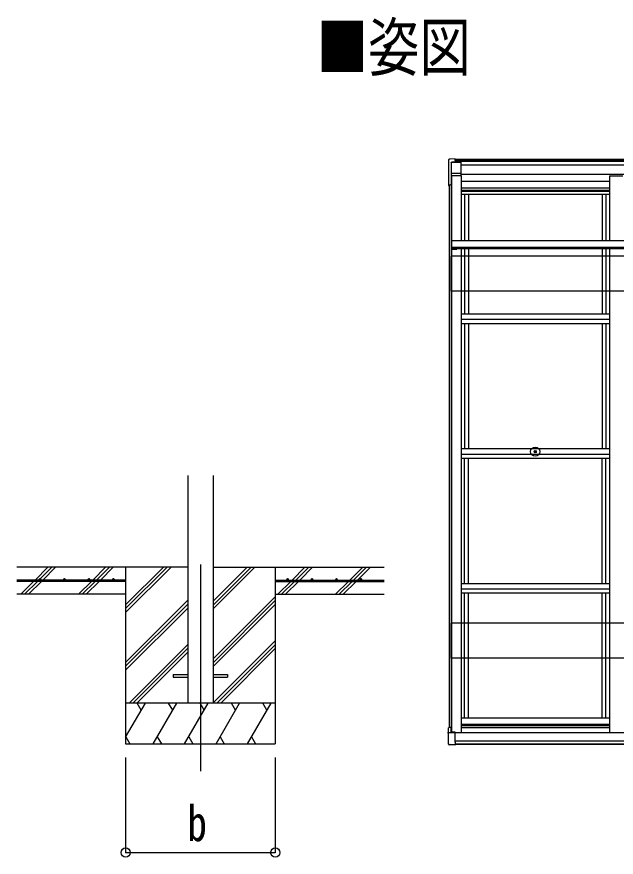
# Model space of a CAD drawing. Units: millimetres, scale not verified. Extents: x -16820 to 16820, y -11880 to 11880.
# Drawn here: x -11856 to -9653, y -1256 to 1835 of the extents above; entities that cross this region are included whole.
import ezdxf
from ezdxf.enums import TextEntityAlignment as Align

# ---------------------------------------------------------------- set-up
doc = ezdxf.new("R2010")
doc.units = ezdxf.units.MM
doc.header["$LTSCALE"] = 50
for name, color, linetype in [('0-2_USER1', 3, 'Continuous'), ('0-3_YKK_12', 2, 'Continuous'), ('0-4_YKK_13', 4, 'Continuous'), ('0-5_YKK_A1', 4, 'Continuous'), ('0-6_YKK_D', 6, 'Continuous')]:
    doc.layers.add(name, color=color, linetype=linetype)
doc.styles.add('ＭＳ ゴシック', font='')
doc.styles.get('ＭＳ ゴシック').set_extended_font_data('MS Gothic')

msp = doc.modelspace()

# ---------------------------------------------------------------- linework, layer by layer
at = {"layer": '0-3_YKK_12'}
msp.add_line((-11180.77, -180.14), (-11180.77, -939.35), dxfattribs=at)
at = {"layer": '0-4_YKK_13'}
for p, q in [((-10269.6, 1306.57), (-10269.6, 1213.79)), ((-10269.2, 1307.5), (-10269.2, 1215.12)), ((-10266.52, 1311.17), (-10266.52, 1311.17)), ((-10244.73, 1312.36), (-10263.43, 1311.37)), ((-10258.93, 1299.39), (-10244.73, 1300.18)), ((-10258.67, 1299.28), (-10258.93, 1299.39)), ((-10258.56, 1299.23), (-10258.67, 1299.28)), ((-10258.56, 1223.34), (-10258.56, 1299.23)), ((-10256.54, 1299.38), (-10247.73, 1299.84)), ((-10244.73, 1300.08), (-10247.73, 1299.91)), ((-10247.73, 1299.91), (-10247.73, 1299.84)), ((-10247.73, 1299.78), (-10247.73, 1299.84)), ((-10244.73, 1312.34), (-10244.73, 1312.31)), ((-10244.73, 1305.82), (-10244.73, 1312.31)), ((-10244.73, 1305.82), (-10244.73, 1304.33)), ((-10244.73, 1304.33), (-10244.73, 1300.18)), ((-10244.73, 1300.36), (-10223.73, 1300.56)), ((-10244.73, 1300.08), (-10244.73, 1300.18)), ((-10223.73, 1302.24), (-10223.73, 1250)), ((-10258.56, 1259.86), (-10223.73, 1259.83)), ((-10266.73, 1213.91), (-10268.55, 1213.88)), ((-10268.15, 1215.03), (-10266.73, 1215.01)), ((-10266.73, 1213.63), (-10267.78, 1213.76)), ((-10267.58, 1213.79), (-10266.73, 1213.8)), ((-10266.73, 1215.12), (-10267.29, 1215.13)), ((-10260.09, 1216.52), (-10258.7, 1216.53)), ((-10258.93, 1216.63), (-10258.7, 1216.53)), ((-10258.03, 1222.78), (-10258.51, 1223.02)), ((-10259.83, 1004.06), (-10259.83, 984.06)), ((-10259.83, 1004.06), (-10257.83, 1004.06)), ((-10259.83, 984.02), (-10259.83, 982.02)), ((-10257.91, 982.11), (-10237.83, 982.11)), ((-10257.91, 982.11), (-10257.91, 980.02)), ((-10257.91, 980.02), (-10237.83, 980.02)), ((-10237.83, 980.02), (-10237.83, 984.06)), ((-9952.47, 235.8), (-9951.36, 235.82)), ((-9952.47, 234.8), (-9951.36, 234.78)), ((-9951.36, 235.82), (-9950.85, 235.92)), ((-9951.36, 234.78), (-9950.85, 234.68)), ((-9950.74, 236.44), (-9950.85, 235.92)), ((-9950.74, 234.16), (-9950.85, 234.68)), ((-9950.73, 237.55), (-9950.74, 236.44)), ((-9950.73, 233.06), (-9950.74, 234.16)), ((-9949.73, 237.55), (-9949.71, 236.44)), ((-9949.73, 233.06), (-9949.71, 234.16)), ((-9949.71, 236.44), (-9949.61, 235.92)), ((-9949.71, 234.16), (-9949.61, 234.68)), ((-9949.09, 235.82), (-9949.61, 235.92)), ((-9949.09, 234.78), (-9949.61, 234.68)), ((-9947.98, 235.8), (-9949.09, 235.82)), ((-9947.98, 234.8), (-9949.09, 234.78)), ((-11280.77, -584.85), (-11280.77, -593.85)), ((-11280.77, -584.85), (-11227.27, -584.85)), ((-11134.27, -584.85), (-11080.77, -584.85)), ((-11080.77, -584.85), (-11080.77, -593.85)), ((-11280.77, -593.85), (-11227.27, -593.85)), ((-11134.27, -593.85), (-11080.77, -593.85)), ((-10269.6, -839.8), (-10269.6, -781.94)), ((-10269.2, -838.07), (-10269.2, -780.61)), ((-10258.56, -796.33), (-10258.56, -786.15)), ((-10258.03, -786.09), (-10258.51, -785.87)), ((-10244.73, -831.78), (-10244.73, -797)), ((-10244.73, -833.42), (-10244.73, -831.78)), ((-10244.73, -831.99), (-10244.73, -831.78)), ((-10244.73, -833.42), (-10244.73, -842.82)), ((-10244.73, -844.66), (-10263.77, -843.61)), ((-10244.73, -842.93), (-10263.42, -841.97)), ((-10244.73, -837.03), (-10244.73, -843.52)), ((-10244.73, -842.82), (-10244.73, -842.93)), ((-10244.73, -844.64), (-10244.73, -843.52))]:
    msp.add_line(p, q, dxfattribs=at)
for points in [[(-10269.59, 1307.34), (-10269.6, 1306.8), (-10269.6, 1306.57)], [(-10269.2, 1308.26), (-10269.2, 1307.73), (-10269.2, 1307.5)], [(-10263.43, 1311.39), (-10265.12, 1311.29), (-10266.52, 1311.18)], [(-10258.93, 1299.39), (-10258.93, 1216.63), (-10260.04, 1216.63)], [(-10268.55, 1213.88), (-10268.84, 1213.88), (-10269.1, 1213.87), (-10269.32, 1213.85), (-10269.48, 1213.83), (-10269.58, 1213.81), (-10269.6, 1213.79), (-10269.55, 1213.77), (-10269.43, 1213.75)], [(-10269.43, 1213.75), (-10267.97, 1213.57), (-10266.73, 1213.42)], [(-10269.13, 1215.15), (-10269.19, 1215.13), (-10269.19, 1215.11), (-10269.14, 1215.09), (-10269.03, 1215.08), (-10268.86, 1215.06), (-10268.66, 1215.05), (-10268.41, 1215.04), (-10268.15, 1215.03)], [(-10267.78, 1213.76), (-10267.81, 1213.76), (-10267.82, 1213.77), (-10267.82, 1213.77), (-10267.79, 1213.78), (-10267.76, 1213.78), (-10267.71, 1213.79), (-10267.65, 1213.79), (-10267.58, 1213.79)], [(-10267.29, 1215.13), (-10267.35, 1215.13), (-10267.41, 1215.13), (-10267.46, 1215.13), (-10267.5, 1215.14), (-10267.52, 1215.14), (-10267.53, 1215.15), (-10267.53, 1215.15), (-10267.52, 1215.15)], [(-10258.03, 1221.2), (-10258.7, 1221.52), (-10258.7, 1216.53)], [(-10257.83, 1004.06), (-10257.83, 984.06), (-10237.83, 984.06)], [(-10269.13, -780.58), (-10269.19, -780.6), (-10269.2, -780.61)], [(-10244.73, -797), (-10258.93, -796.31), (-10258.93, -779.1), (-10260.04, -779.1)], [(-10258.03, -784.51), (-10258.7, -784.19), (-10258.7, -779.2), (-10258.93, -779.1)], [(-10269.59, -840.56), (-10269.6, -840.27), (-10269.6, -839.8)], [(-10269.2, -838.84), (-10269.2, -838.3), (-10269.2, -838.07)], [(-10263.77, -843.61), (-10265.36, -843.51), (-10267.08, -843.36), (-10267.09, -843.36)]]:
    msp.add_lwpolyline(points, dxfattribs=at)
for radius in [17, 4]:
    msp.add_circle((-9950.23, 235.3), radius, dxfattribs=at)
for centre, radius, start, end in [((-10267.08, 1307.44), 2.51, 144.16004, 182.48225), ((-10266.32, 1308.31), 2.86, 94.00326, 180.96893), ((-10204.78, 888.09), 333.33, 99.80348, 101.1309), ((-10203.23, 887.25), 334.14, 99.79798, 101.09267), ((-10260.21, 1205.08), 11.55, 89.15454, 96.55167), ((-10257.92, 984.02), 1.91, 178.85471, 270.10597), ((-10257.92, 981.93), 1.91, 178.85471, 270.10597), ((-9950.23, 235.3), 2.3, 167.44414, 192.55586), ((-9950.23, 235.3), 2.3, 77.44414, 102.55586), ((-9950.23, 235.3), 2.3, 257.44414, 282.55586), ((-9950.23, 235.3), 2.3, 347.44414, 12.55586), ((-10269.24, -782.88), 1.01, 87.70316, 110.83937), ((-10204.78, -1107.64), 333.33, 99.80348, 101.1309), ((-10260.21, -790.65), 11.55, 89.15454, 96.55167), ((-10266.85, -840.62), 2.73, 178.74923, 264.97823), ((-10266.31, -838.88), 2.87, 179.10645, 265.65265), ((-10261.11, -786.68), 55.36, 264.37516, 267.60396)]:
    msp.add_arc(centre, radius, start, end, dxfattribs=at)
for centre, major_axis, ratio, start_param, end_param in [((-17639.21, 900.33), (-8225.61, -430.04), 0.003595, 3.5980835, 3.598672), ((-17656.95, 900.33), (-8222.56, -430.03), 0.003344, 3.5899476, 3.592413), ((-10258.51, 1223.32), (-0.003, 0.3), 0.146695, 1.4990575, 3.0693971), ((-10258.51, -786.17), (0.003, -0.3), 0.14673, 3.0719918, 4.6423315)]:
    msp.add_ellipse(centre, major_axis=major_axis, ratio=ratio, start_param=start_param, end_param=end_param, dxfattribs=at)
at = {"layer": '0-5_YKK_A1'}
for p, q in [((-7275.73, 1310.17), (-10244.73, 1310.17)), ((-7275.73, 1304.47), (-10244.73, 1304.47)), ((-7275.73, 1302.24), (-10244.73, 1302.24)), ((-7296.73, 1288.43), (-10223.73, 1288.43)), ((-10258.03, 1250), (-10258.03, -796.35)), ((-10222.73, 1250), (-10258.03, 1250)), ((-7296.73, 1255.11), (-10223.73, 1255.11)), ((-10222.73, 1250), (-10222.73, 1011.82)), ((-9677.73, 1250), (-9627.73, 1250)), ((-9677.73, 1250), (-9677.73, 1011.82)), ((-10266.73, 1215.31), (-10266.73, -780.11)), ((-10258.69, 1221.51), (-10258.69, -784.2)), ((-9677.73, 1229.04), (-10222.73, 1229.04)), ((-9677.73, 1204.39), (-10222.73, 1204.39)), ((-9677.73, 1196.3), (-10222.73, 1196.3)), ((-9677.73, 1192.34), (-10222.73, 1192.34)), ((-9677.73, 1191.99), (-10222.73, 1191.99)), ((-9677.73, 1181.41), (-10222.73, 1181.41)), ((-10209.73, 1181.41), (-10209.73, 1011.82)), ((-10195.73, 1181.41), (-10195.73, 1011.82)), ((-9704.73, 1181.41), (-9704.73, 1011.82)), ((-9690.73, 1181.41), (-9690.73, 1011.82)), ((-10257.83, 1011.82), (-7262.63, 1011.82)), ((-10257.83, 1011.82), (-10257.83, 986.82)), ((-10259.83, 983.97), (-10259.82, 983.97)), ((-10257.83, 986.82), (-7262.63, 986.82)), ((-10237.83, 983.97), (-7282.63, 983.97)), ((-10237.83, 981.9), (-7282.63, 981.9)), ((-10222.73, 981.9), (-10222.73, -799.03)), ((-10209.73, 981.9), (-10209.73, 740.88)), ((-10195.73, 981.9), (-10195.73, 740.88)), ((-9704.73, 981.9), (-9704.73, 740.88)), ((-9690.73, 981.9), (-9690.73, 740.88)), ((-9677.73, 981.9), (-9677.73, -799.03)), ((-7260.17, 954.67), (-10260.17, 954.67)), ((-10260.17, 954.67), (-10260.17, 825.67)), ((-7260.17, 825.67), (-10260.17, 825.67)), ((-9677.73, 740.88), (-10222.73, 740.88)), ((-9677.73, 720.95), (-10222.73, 720.95)), ((-9677.73, 705.64), (-10222.73, 705.64)), ((-10209.73, 705.64), (-10209.73, 245.26)), ((-10195.73, 705.64), (-10195.73, 245.26)), ((-9704.73, 705.94), (-9704.73, 245.26)), ((-9690.73, 705.94), (-9690.73, 245.26)), ((-9677.73, 245.26), (-10222.73, 245.26)), ((-9677.73, 225.33), (-10222.73, 225.33)), ((-9677.73, 210.02), (-10222.73, 210.02)), ((-10209.73, -250.36), (-10209.73, 210.02)), ((-10195.73, -250.36), (-10195.73, 210.02)), ((-9704.73, -250.36), (-9704.73, 210.02)), ((-9690.73, -250.36), (-9690.73, 210.02)), ((-11227.27, 147), (-11227.27, -689.35)), ((-11134.27, 147), (-11134.27, -689.35)), ((-11227.27, -189.35), (-11855.77, -189.35)), ((-11788.94, -236.85), (-11741.44, -189.35)), ((-11769.94, -231.99), (-11727.29, -189.35)), ((-11760.65, -236.85), (-11713.15, -189.35)), ((-11576.8, -236.85), (-11529.3, -189.35)), ((-11562.66, -236.85), (-11515.16, -189.35)), ((-11548.52, -236.85), (-11501.02, -189.35)), ((-11455.77, -189.35), (-11455.77, -839.35)), ((-11455.77, -356.23), (-11288.89, -189.35)), ((-11455.77, -342.09), (-11303.03, -189.35)), ((-11455.77, -327.94), (-11317.17, -189.35)), ((-11134.27, -343.1), (-10980.52, -189.35)), ((-11134.27, -328.95), (-10994.66, -189.35)), ((-11134.27, -314.81), (-11008.8, -189.35)), ((-11134.27, -189.35), (-10505.77, -189.35)), ((-10905.77, -189.35), (-10905.77, -839.35)), ((-10844.17, -236.85), (-10796.67, -189.35)), ((-10830.03, -236.85), (-10782.53, -189.35)), ((-10815.89, -236.85), (-10768.39, -189.35)), ((-10632.04, -236.85), (-10584.54, -189.35)), ((-10617.9, -236.85), (-10570.4, -189.35)), ((-10603.76, -236.85), (-10556.25, -189.35)), ((-11455.77, -236.85), (-11855.77, -236.85)), ((-11455.77, -241.85), (-11855.77, -241.85)), ((-11841.44, -289.35), (-11793.94, -241.85)), ((-11827.29, -289.35), (-11779.79, -241.85)), ((-11813.15, -289.35), (-11765.65, -241.85)), ((-11774.79, -236.85), (-11773.13, -235.18)), ((-11627.9, -287.95), (-11581.8, -241.85)), ((-11615.16, -289.35), (-11567.66, -241.85)), ((-11601.02, -289.35), (-11553.52, -241.85)), ((-11455.77, -236.85), (-11455.77, -241.85)), ((-10905.77, -236.85), (-10505.77, -236.85)), ((-10905.77, -236.85), (-10905.77, -241.85)), ((-10905.77, -241.85), (-10505.77, -241.85)), ((-10896.67, -289.35), (-10849.17, -241.85)), ((-10882.53, -289.35), (-10835.03, -241.85)), ((-10868.39, -289.35), (-10820.89, -241.85)), ((-10684.54, -289.35), (-10637.04, -241.85)), ((-10670.4, -289.35), (-10622.9, -241.85)), ((-10656.26, -289.35), (-10608.76, -241.85)), ((-9677.73, -250.36), (-10222.73, -250.36)), ((-9677.73, -270.29), (-10222.73, -270.29)), ((-11455.77, -289.35), (-11855.77, -289.35)), ((-11134.27, -526.94), (-10905.77, -298.45)), ((-10905.77, -289.35), (-10505.77, -289.35)), ((-9677.73, -285.6), (-10222.73, -285.6)), ((-10209.73, -745.1), (-10209.73, -285.6)), ((-10195.73, -745.1), (-10195.73, -285.6)), ((-9704.73, -745.1), (-9704.73, -285.6)), ((-9690.73, -745.1), (-9690.73, -285.6)), ((-11455.77, -540.08), (-11227.27, -311.58)), ((-11455.77, -554.22), (-11227.27, -325.72)), ((-11455.77, -568.36), (-11227.27, -339.86)), ((-11134.27, -541.08), (-10905.77, -312.59)), ((-11134.27, -555.23), (-10905.77, -326.73)), ((-7260.17, -395.33), (-10260.17, -395.33)), ((-10260.17, -395.33), (-10260.17, -524.33)), ((-11134.27, -689.07), (-10905.77, -460.58)), ((-11442.91, -689.35), (-11227.27, -473.71)), ((-11428.77, -689.35), (-11227.27, -487.85)), ((-11120.4, -689.35), (-10905.77, -474.72)), ((-11106.26, -689.35), (-10905.77, -488.86)), ((-11414.63, -689.35), (-11227.27, -501.99)), ((-7260.17, -524.33), (-10260.17, -524.33)), ((-10905.77, -689.35), (-11455.77, -689.35)), ((-11455.77, -814.8), (-11383.34, -689.35)), ((-11398.34, -715.33), (-11413.34, -689.35)), ((-11354.47, -839.35), (-11267.87, -689.35)), ((-11282.87, -715.33), (-11297.87, -689.35)), ((-11239, -839.35), (-11152.4, -689.35)), ((-11167.4, -715.33), (-11182.4, -689.35)), ((-11123.53, -839.35), (-11036.93, -689.35)), ((-11051.93, -715.33), (-11066.93, -689.35)), ((-11008.06, -839.35), (-10921.46, -689.35)), ((-10936.46, -715.33), (-10951.46, -689.35)), ((-9677.73, -745.1), (-10222.73, -745.1)), ((-9677.73, -768.09), (-10222.73, -768.09)), ((-10222.73, -799.03), (-10272.73, -799.03)), ((-7275.73, -799.03), (-10244.73, -799.03)), ((-9677.73, -772.8), (-10222.73, -772.8)), ((-9677.73, -780.29), (-10222.73, -780.29)), ((-9677.73, -780.49), (-10222.73, -780.49)), ((-9627.73, -799.03), (-9677.73, -799.03)), ((-11454.94, -813.37), (-11439.94, -839.35)), ((-11339.47, -813.37), (-11324.47, -839.35)), ((-11224, -813.37), (-11209, -839.35)), ((-11108.53, -813.37), (-11093.53, -839.35)), ((-10993.06, -813.37), (-10978.06, -839.35)), ((-7275.73, -829.22), (-10244.73, -829.22)), ((-11455.77, -839.35), (-10905.77, -839.35)), ((-7275.73, -840.18), (-10244.73, -840.18)), ((-7275.73, -841.67), (-10244.73, -841.67))]:
    msp.add_line(p, q, dxfattribs=at)
for centre in [(-11770.77, -234.35), (-11680.77, -234.35), (-11590.77, -234.35), (-11500.77, -234.35), (-10860.77, -234.35), (-10770.77, -234.35), (-10680.77, -234.35), (-10590.77, -234.35)]:
    msp.add_circle(centre, 2.5, dxfattribs=at)
at = {"layer": '0-6_YKK_D'}
for p, q in [((-11455.77, -889.35), (-11455.77, -1240.35)), ((-10905.77, -889.35), (-10905.77, -1240.35)), ((-11455.77, -1239.35), (-10905.77, -1239.35))]:
    msp.add_line(p, q, dxfattribs=at)
for centre in [(-11455.77, -1239.35), (-10905.77, -1239.35)]:
    msp.add_circle(centre, 17, dxfattribs=at)

# ---------------------------------------------------------------- texts
at = {"layer": '0-2_USER1', "style": 'ＭＳ ゴシック', "width": 0.8}
msp.add_text('■姿図', height=173.2, dxfattribs=at).set_placement((-10753.95, 1584.22), align=Align.BOTTOM_LEFT)
at = {"layer": '0-6_YKK_D', "style": 'ＭＳ ゴシック', "width": 0.8}
msp.add_text('b', height=132, dxfattribs=at).set_placement((-11228.77, -1236.68), align=Align.BOTTOM_LEFT)

doc.saveas('drawing.dxf')
